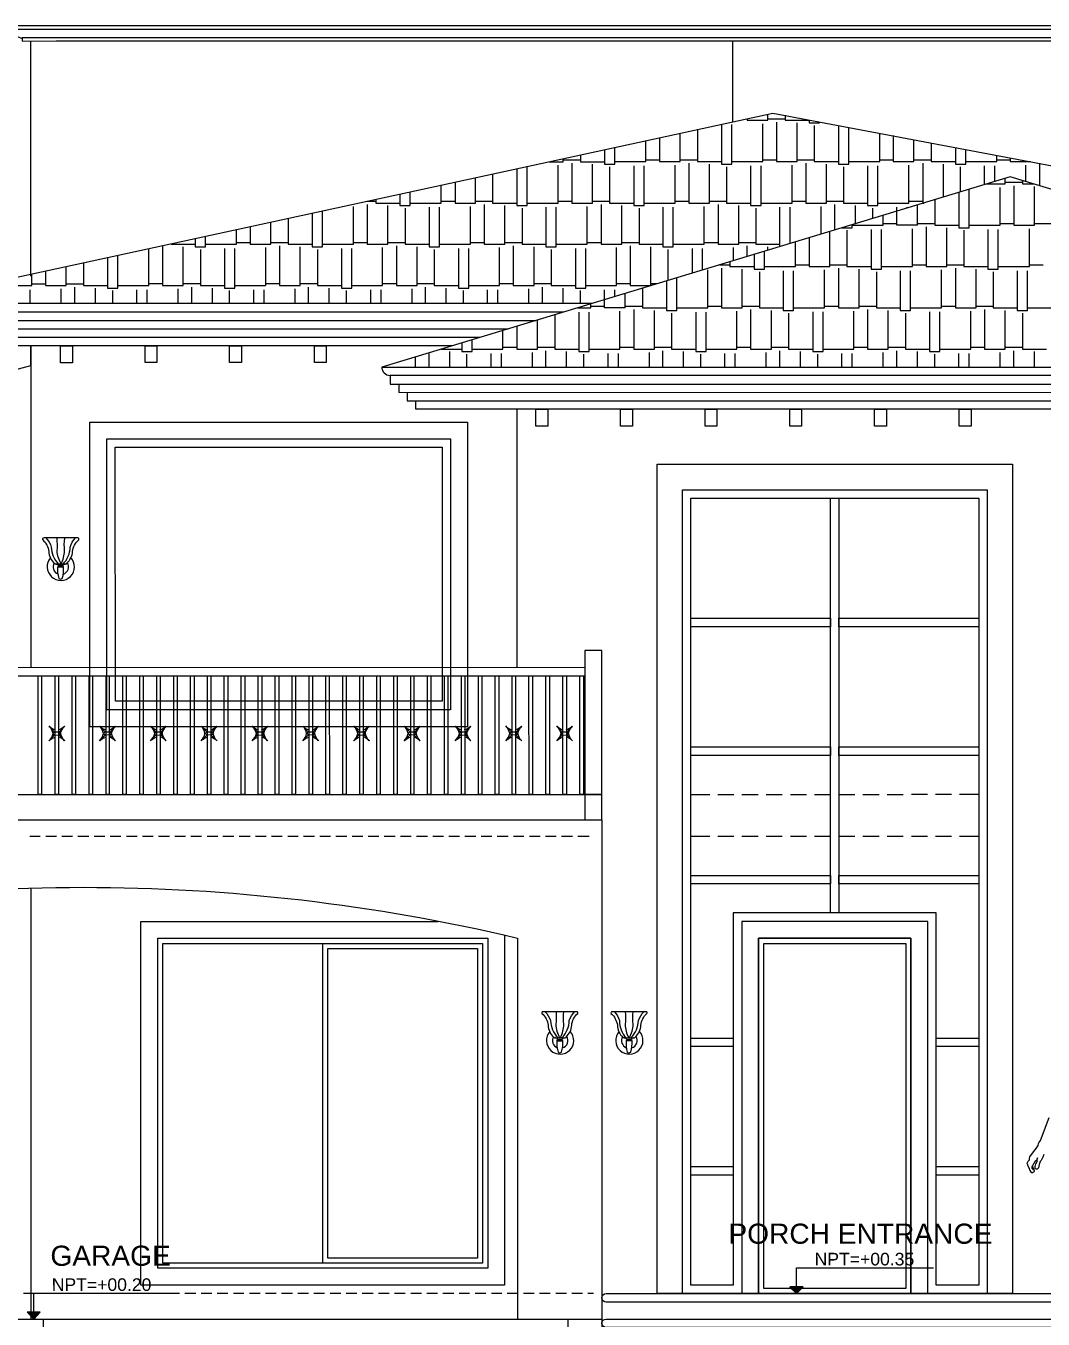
# Model space of a CAD drawing. Header units: metres. Extents: x 14 to 155, y 0 to 125.
# Drawn here: x 131.47 to 137.48, y 114.89 to 122.53 of the extents above; entities that cross this region are included whole.
import ezdxf

# ---------------------------------------------------------------- set-up
doc = ezdxf.new("R2010")
doc.units = ezdxf.units.M
doc.layers.add('PDF2_Geometry', color=7, linetype='Continuous', true_color=0xffbe80)
doc.layers.add('PDF2_Solid Fills', color=7, linetype='Continuous')
doc.layers.add('PDF2_Text', color=255, linetype='Continuous')
doc.styles.add('PDF Arial', font='arial.ttf')

msp = doc.modelspace()

# ---------------------------------------------------------------- linework, layer by layer
at = {"layer": 'PDF2_Geometry', "color": 0, "lineweight": 5}
for points in [[(131.3776, 122.5119), (140.386, 122.5123), (140.386, 122.5326), (131.3776, 122.5323)], [(131.4482, 122.4429), (140.3155, 122.4433), (140.3155, 122.4621), (131.4482, 122.4618)], [(140.9453, 120.4161), (140.9453, 120.4662), (133.6228, 120.4659), (133.6228, 120.4158)], [(131.8477, 120.1917), (134.0787, 120.1918), (134.0788, 118.3917), (131.8478, 118.3916)], [(131.948, 120.093), (133.9784, 120.0931), (133.9784, 118.492), (131.948, 118.4919)], [(135.1988, 119.9427), (137.2981, 119.9428), (137.2983, 115.0423), (135.199, 115.0422)], [(135.3492, 119.7923), (137.1492, 119.7923), (137.1494, 115.0422), (135.3494, 115.0421)], [(135.6988, 115.0422), (136.7986, 115.0423), (136.7985, 117.2418), (135.6987, 117.2418)], [(132.2489, 117.143), (134.1994, 117.143), (134.1995, 115.1926), (132.249, 115.1925)], [(135.799, 115.0422), (136.6983, 115.0423), (136.6982, 117.1432), (135.7989, 117.1432)]]:
    msp.add_lwpolyline(points, close=True, dxfattribs=at)
msp.add_lwpolyline([(131.4482, 122.4618), (140.3147, 122.4637, 0.414211), (140.3656, 122.5123), (131.398, 122.5119, 0.414211)], format="xyb", close=True, dxfattribs=at)
for points in [[(131.4983, 121.0533), (131.4982, 122.4429), (140.2653, 122.4433), (140.2653, 121.2119)], [(140.0663, 122.4433), (131.6486, 122.4429)], [(135.6468, 121.9669), (135.6467, 122.4432)], [(134.8133, 120.8921), (130.6977, 120.8919), (135.8833, 122.017), (141.8461, 120.8924), (139.7577, 120.8923)], [(134.6489, 120.8419), (130.7479, 120.8418), (130.7479, 120.7916)], [(130.7479, 120.7917), (134.4828, 120.7918)], [(130.798, 120.7917), (130.798, 120.7416), (134.3183, 120.7417)], [(130.8481, 120.7416), (130.8481, 120.693), (134.1538, 120.6931)], [(133.9877, 120.6429), (130.8983, 120.6428), (130.8983, 120.693)], [(131.4983, 120.6429), (131.4984, 118.7425)], [(133.6728, 120.4158), (133.6728, 120.3672), (140.8952, 120.3675), (140.8952, 120.416)], [(133.723, 120.3672), (133.723, 120.3171), (140.8466, 120.3173), (140.8466, 120.3675)], [(140.7964, 120.3174), (140.7965, 120.2673), (133.7731, 120.267)], [(133.7731, 120.267), (133.7731, 120.3171)], [(134.3732, 118.7426), (134.3732, 120.2669)], [(128.7428, 114.8915), (128.7427, 117.8416), (134.8731, 117.8418)], [(134.873, 117.8418), (134.8731, 114.8917)], [(131.4984, 117.4375), (131.4985, 114.8917)], [(134.2981, 117.1603), (134.2982, 115.0923), (132.1487, 115.0922), (132.1486, 117.2417), (133.9064, 117.2417)], [(134.8731, 115.0171), (134.8731, 115.0171)], [(123.2281, 114.6923), (128.7428, 114.6926), (128.7428, 114.8915), (134.8731, 114.8917), (134.8731, 114.6928), (145.9495, 114.6932)]]:
    msp.add_lwpolyline(points, dxfattribs=at)
at = {"layer": 'PDF2_Geometry', "color": 0, "lineweight": 0}
for points in [[(135.7314, 121.9841), (135.7314, 121.9747), (135.8536, 121.9747), (135.8536, 122.0107)], [(135.8239, 121.7303), (135.8239, 121.9544)], [(135.8536, 121.9841), (135.9554, 121.9841)], [(135.9037, 121.9637), (135.9037, 121.7303), (136.0259, 121.7303), (136.0259, 121.9591)], [(135.9554, 122.0044), (135.9554, 121.9747), (136.098, 121.9747)], [(136.098, 121.9779), (136.098, 121.9591), (136.1591, 121.9591), (136.1591, 121.9653)], [(135.2129, 121.8713), (135.2129, 121.7303), (135.335, 121.7303), (135.335, 121.8979)], [(135.4368, 121.9198), (135.4369, 121.7303), (135.5795, 121.7303)], [(135.5794, 121.9497), (135.5795, 121.7146), (135.6406, 121.7146)], [(135.6405, 121.7146), (135.6405, 121.9497)], [(136.1277, 121.9434), (136.1277, 121.7303), (136.2703, 121.7303)], [(136.2703, 121.9449), (136.2703, 121.7146), (136.3315, 121.7146), (136.3314, 121.9324)], [(136.3315, 121.7303), (136.5147, 121.7303), (136.5147, 121.8979)], [(136.5946, 121.8839), (136.5946, 121.7303), (136.7168, 121.7303), (136.7168, 121.8604)], [(134.8885, 121.8008), (134.8885, 121.7146), (134.9496, 121.7146), (134.9496, 121.8148)], [(134.9496, 121.7303), (135.1329, 121.7303), (135.1329, 121.854)], [(136.8187, 121.8415), (136.8187, 121.7303), (136.9613, 121.7303)], [(136.9612, 121.8149), (136.9612, 121.7147), (137.0223, 121.7147), (137.0223, 121.8024)], [(134.5611, 121.7302), (134.6442, 121.7302), (134.6442, 121.7491)], [(134.6442, 121.7412), (134.746, 121.7412)], [(134.746, 121.7709), (134.746, 121.7302), (134.8886, 121.7302)], [(135.1329, 121.7412), (135.2128, 121.7412)], [(135.335, 121.7412), (135.4369, 121.7412)], [(135.6405, 121.7303), (135.8238, 121.7303)], [(135.8239, 121.7413), (135.9037, 121.7413)], [(136.0259, 121.7413), (136.1277, 121.7413)], [(136.5147, 121.7413), (136.5946, 121.7413)], [(136.7168, 121.7413), (136.8186, 121.7413)], [(137.0223, 121.7303), (137.2056, 121.7303), (137.2056, 121.7679)], [(137.2056, 121.7413), (137.2855, 121.7413)], [(137.2855, 121.7523), (137.2855, 121.7303), (137.4046, 121.7303)], [(134.2274, 121.6581), (134.2274, 121.4858), (134.37, 121.4858)], [(134.3699, 121.6895), (134.3699, 121.4717), (134.4311, 121.4718), (134.4311, 121.702)], [(134.4311, 121.4858), (134.6144, 121.4858), (134.6143, 121.7099)], [(134.6958, 121.7209), (134.6958, 121.4858), (134.8165, 121.4858), (134.8165, 121.7146)], [(134.9183, 121.7004), (134.9183, 121.4858), (135.0609, 121.4858)], [(135.0609, 121.7052), (135.0609, 121.4718), (135.122, 121.4718)], [(135.1219, 121.4858), (135.3052, 121.4858), (135.3052, 121.7099)], [(135.1219, 121.4718), (135.1219, 121.7052)], [(135.3867, 121.7209), (135.3867, 121.4859), (135.5089, 121.4859)], [(135.509, 121.4859), (135.5089, 121.7146)], [(135.6092, 121.7005), (135.6092, 121.4859), (135.7518, 121.4859)], [(135.7518, 121.7053), (135.7518, 121.4718), (135.8129, 121.4718), (135.8129, 121.7053)], [(135.8129, 121.4859), (135.9962, 121.4859), (135.9962, 121.7099)], [(136.0777, 121.7209), (136.0777, 121.4859), (136.1998, 121.4859), (136.1998, 121.7146)], [(136.3001, 121.7005), (136.3001, 121.4859), (136.4427, 121.4859)], [(136.4426, 121.7053), (136.4427, 121.4718), (136.5038, 121.4718), (136.5038, 121.7053)], [(136.5038, 121.4859), (136.6871, 121.4859), (136.6871, 121.71)], [(136.7685, 121.7209), (136.7685, 121.4859), (136.7748, 121.4859)], [(136.8907, 121.522), (136.8907, 121.7147)], [(136.991, 121.5517), (136.991, 121.7005)], [(137.1335, 121.5956), (137.1335, 121.7053)], [(137.1947, 121.6145), (137.1946, 121.7053)], [(137.3779, 121.6145), (137.3779, 121.71)], [(137.4594, 121.5893), (137.4594, 121.721)], [(133.7402, 121.4858), (133.9235, 121.4858), (133.9235, 121.5923)], [(134.005, 121.6096), (134.005, 121.4858), (134.1256, 121.4858), (134.1256, 121.6362)], [(137.0427, 121.3544), (137.226, 121.3544), (137.226, 121.5785)], [(137.143, 121.5987), (137.2558, 121.5987), (137.2558, 121.6332)], [(137.2558, 121.6082), (137.3576, 121.6082)], [(137.3059, 121.5878), (137.3059, 121.3544), (137.4281, 121.3544), (137.4281, 121.5832)], [(137.3576, 121.6207), (137.3576, 121.5987), (137.4281, 121.5987)], [(133.4832, 121.4967), (133.5365, 121.4968)], [(133.5365, 121.5077), (133.5365, 121.4858), (133.6791, 121.4858)], [(133.6791, 121.5391), (133.6791, 121.4717), (133.7402, 121.4717), (133.7402, 121.5516)], [(133.9235, 121.4968), (134.005, 121.4968)], [(134.1256, 121.4968), (134.2274, 121.4968)], [(134.6144, 121.4968), (134.6958, 121.4968)], [(134.8165, 121.4968), (134.9183, 121.4968)], [(135.3052, 121.4968), (135.3867, 121.4968)], [(135.509, 121.4968), (135.6092, 121.4968)], [(135.9962, 121.4968), (136.0777, 121.4968)], [(136.1998, 121.4969), (136.3001, 121.4969)], [(136.6871, 121.4969), (136.7685, 121.4969)], [(136.839, 121.5063), (136.8391, 121.3544), (136.9817, 121.3544)], [(136.9816, 121.5486), (136.9817, 121.3387), (137.0428, 121.3387)], [(137.0427, 121.3387), (137.0427, 121.5675)], [(133.1605, 121.4262), (133.1605, 121.2273), (133.2216, 121.2273), (133.2216, 121.4404)], [(133.2216, 121.2429), (133.4049, 121.243), (133.4049, 121.4654)], [(133.4864, 121.4764), (133.4864, 121.243), (133.6086, 121.243), (133.6086, 121.4717)], [(133.7104, 121.4561), (133.7104, 121.243), (133.8514, 121.243)], [(133.8514, 121.4608), (133.8514, 121.2273), (133.9125, 121.2273), (133.9125, 121.4608)], [(133.9125, 121.243), (134.0958, 121.243), (134.0958, 121.4655)], [(134.1773, 121.4764), (134.1773, 121.243), (134.2994, 121.243), (134.2994, 121.4717)], [(134.4013, 121.4561), (134.4014, 121.243), (134.5424, 121.243)], [(134.5424, 121.4608), (134.5424, 121.2273), (134.6035, 121.2273)], [(134.6034, 121.243), (134.7867, 121.243), (134.7867, 121.4655)], [(134.6034, 121.2273), (134.6034, 121.4608)], [(134.8681, 121.4765), (134.8682, 121.243), (134.9903, 121.243)], [(134.9904, 121.243), (134.9904, 121.4718)], [(135.0922, 121.4561), (135.0922, 121.243), (135.2332, 121.243)], [(135.2332, 121.4608), (135.2332, 121.2274), (135.2944, 121.2274), (135.2944, 121.4608)], [(135.2944, 121.243), (135.4777, 121.243), (135.4776, 121.4655)], [(135.5591, 121.4765), (135.5591, 121.243), (135.6813, 121.243), (135.6813, 121.4718)], [(135.7831, 121.4561), (135.7831, 121.243), (135.9241, 121.243)], [(135.9241, 121.229), (135.9241, 121.4608)], [(135.9852, 121.2477), (135.9852, 121.4608)], [(136.1685, 121.3026), (136.1685, 121.4655)], [(136.25, 121.3277), (136.25, 121.4765)], [(136.3722, 121.3653), (136.3722, 121.4718)], [(136.474, 121.395), (136.474, 121.4562)], [(136.7371, 121.3544), (136.615, 121.3544), (136.615, 121.4389), (136.615, 121.4609)], [(136.6761, 121.4578), (136.6761, 121.4609)], [(136.7372, 121.3544), (136.7372, 121.475)], [(132.7954, 121.3479), (132.7954, 121.2429), (132.9176, 121.2429)], [(132.9177, 121.2429), (132.9177, 121.373)], [(133.0195, 121.3965), (133.0195, 121.2429), (133.1605, 121.2429)], [(136.2907, 121.3403), (136.2907, 121.3387), (136.3518, 121.3387), (136.3518, 121.359)], [(136.3518, 121.3544), (136.5351, 121.3544), (136.5351, 121.4139)], [(136.5351, 121.3653), (136.615, 121.3653)], [(136.7372, 121.3653), (136.8391, 121.3653)], [(136.7889, 121.345), (136.7889, 121.1115), (136.9111, 121.1116)], [(137.226, 121.3654), (137.3059, 121.3654)], [(137.4281, 121.3654), (137.5299, 121.3654)], [(132.4696, 121.2774), (132.4696, 121.2273), (132.5308, 121.2273)], [(132.5307, 121.2273), (132.5307, 121.2899)], [(132.7141, 121.2429), (132.7141, 121.3291)], [(136.098, 121.2822), (136.098, 121.1115), (136.2202, 121.1115), (136.2202, 121.3183)], [(136.3205, 121.3246), (136.3205, 121.1115), (136.4631, 121.1115)], [(136.463, 121.3292), (136.463, 121.0958), (136.5241, 121.0958), (136.5241, 121.3292)], [(136.5241, 121.1115), (136.7074, 121.1115), (136.7074, 121.334)], [(136.9112, 121.1116), (136.9111, 121.3387)], [(137.0114, 121.3247), (137.0114, 121.1116), (137.154, 121.1116)], [(137.154, 121.3293), (137.154, 121.0958), (137.2151, 121.0958)], [(137.215, 121.1116), (137.3983, 121.1116), (137.3983, 121.334)], [(137.215, 121.0958), (137.215, 121.3293)], [(132.0137, 120.9985), (132.1954, 120.9985), (132.1954, 121.2178)], [(132.2769, 121.2319), (132.2769, 120.9985), (132.3991, 120.9985)], [(132.3286, 121.246), (132.3286, 121.2429), (132.4696, 121.2429)], [(132.3992, 120.9985), (132.3991, 121.2273)], [(132.501, 121.2116), (132.501, 120.9985), (132.6436, 120.9985)], [(132.5307, 121.2429), (132.714, 121.2429)], [(132.6436, 121.2179), (132.6436, 120.9828), (132.7047, 120.9829)], [(132.7046, 120.9829), (132.7046, 121.2179)], [(132.7141, 121.2523), (132.7955, 121.2523)], [(132.8864, 120.9985), (132.8864, 121.2226)], [(132.9177, 121.2523), (133.0195, 121.2523)], [(132.9679, 121.232), (132.9679, 120.9985), (133.09, 120.9985), (133.09, 121.2273)], [(133.1918, 121.2116), (133.1918, 120.9985), (133.3344, 120.9985)], [(133.3344, 121.2179), (133.3344, 120.9829), (133.3956, 120.9829), (133.3956, 121.2179)], [(133.3956, 120.9985), (133.5773, 120.9985), (133.5773, 121.2226)], [(133.4049, 121.2523), (133.4864, 121.2523)], [(133.6086, 121.2523), (133.7104, 121.2523)], [(133.6587, 121.232), (133.6587, 120.9985), (133.7809, 120.9986), (133.7809, 121.2273)], [(133.8827, 121.2117), (133.8827, 120.9986), (134.0253, 120.9986)], [(134.0253, 121.2179), (134.0253, 120.9829), (134.0864, 120.9829), (134.0864, 121.2179)], [(134.0864, 120.9986), (134.2681, 120.9986), (134.2681, 121.2226)], [(134.0958, 121.2524), (134.1773, 121.2524)], [(134.2994, 121.2524), (134.4013, 121.2524)], [(134.3496, 121.232), (134.3496, 120.9986), (134.4718, 120.9986)], [(134.4719, 120.9986), (134.4719, 121.2273)], [(134.5737, 121.2117), (134.5737, 120.9986), (134.7163, 120.9986)], [(134.7162, 121.218), (134.7162, 120.9829), (134.7773, 120.9829), (134.7773, 121.218)], [(134.7867, 121.2524), (134.8682, 121.2524)], [(134.9591, 120.9986), (134.9591, 121.2227)], [(134.9904, 121.2524), (135.0922, 121.2524)], [(135.0405, 121.232), (135.0405, 120.9986), (135.1626, 120.9986)], [(135.1627, 120.9986), (135.1627, 121.2274)], [(135.2646, 121.0284), (135.2646, 121.2117)], [(135.4072, 121.0723), (135.4072, 121.218)], [(135.4682, 121.0911), (135.4682, 121.218)], [(135.4777, 121.2524), (135.5591, 121.2524)], [(135.65, 121.1459), (135.65, 121.2227)], [(135.6813, 121.2524), (135.7831, 121.2524)], [(135.7314, 121.171), (135.7314, 121.2322)], [(135.7721, 121.1835), (135.7721, 121.0958), (135.8333, 121.0958), (135.8333, 121.2008)], [(135.8333, 121.1115), (136.0166, 121.1115), (136.0166, 121.2572)], [(135.8536, 121.207), (135.8536, 121.2274)], [(131.8101, 121.1332), (131.8101, 120.9985), (131.9527, 120.9985)], [(131.9526, 121.1645), (131.9526, 120.9828), (132.0137, 120.9828), (132.0137, 121.1771)], [(135.5669, 121.1209), (135.6295, 121.1209)], [(135.6296, 121.1397), (135.6296, 121.1115), (135.7722, 121.1115)], [(136.0166, 121.1209), (136.098, 121.1209)], [(136.2202, 121.1209), (136.3204, 121.1209)], [(136.7074, 121.1209), (136.7889, 121.1209)], [(136.9112, 121.1209), (137.0114, 121.1209)], [(137.3983, 121.1209), (137.4798, 121.1209)], [(131.3229, 120.9985), (131.5046, 120.9985), (131.5046, 121.0674)], [(131.586, 121.0846), (131.586, 120.9985), (131.7082, 120.9985), (131.7082, 121.1113)], [(135.2536, 121.0253), (135.2536, 120.8514), (135.3147, 120.8514), (135.3147, 121.0441)], [(135.3147, 120.8671), (135.498, 120.8671), (135.498, 121.0912)], [(135.5795, 121.1005), (135.5795, 120.8671), (135.7016, 120.8671), (135.7016, 121.0958)], [(135.8035, 121.0802), (135.8035, 120.8671), (135.9445, 120.8671)], [(135.9445, 121.0849), (135.9445, 120.8514), (136.0056, 120.8514), (136.0056, 121.0849)], [(136.0056, 120.8671), (136.1889, 120.8671), (136.1889, 121.0912)], [(136.2703, 121.1006), (136.2704, 120.8671), (136.3925, 120.8671)], [(136.3926, 120.8671), (136.3926, 121.0959)], [(136.4944, 121.0802), (136.4944, 120.8671), (136.6354, 120.8671)], [(136.6354, 121.0849), (136.6354, 120.8515), (136.6966, 120.8515)], [(136.6965, 120.8671), (136.8798, 120.8671), (136.8798, 121.0912)], [(136.6965, 120.8515), (136.6965, 121.0849)], [(136.9612, 121.1006), (136.9612, 120.8671), (137.0834, 120.8671)], [(137.0835, 120.8671), (137.0835, 121.0959)], [(137.1853, 121.0802), (137.1853, 120.8671), (137.3263, 120.8671)], [(137.3263, 121.0849), (137.3263, 120.8515), (137.3874, 120.8515), (137.3874, 121.0849)], [(137.3874, 120.8672), (137.5707, 120.8672), (137.5707, 121.0912)], [(131.4952, 120.892), (131.4952, 120.9734)], [(131.5046, 121.0094), (131.586, 121.0094)], [(131.6785, 120.892), (131.6785, 120.9781)], [(131.7082, 121.0094), (131.81, 121.0094)], [(131.7583, 120.892), (131.7583, 120.9891)], [(131.8806, 120.892), (131.8806, 120.9828)], [(131.9824, 120.892), (131.9824, 120.9688)], [(132.1249, 120.892), (132.1249, 120.9735)], [(132.1861, 120.892), (132.1861, 120.9735)], [(132.1954, 121.0095), (132.2769, 121.0095)], [(132.3693, 120.892), (132.3693, 120.9782)], [(132.3992, 121.0095), (132.501, 121.0095)], [(132.4492, 120.892), (132.4492, 120.9891)], [(132.5715, 120.892), (132.5715, 120.9828)], [(132.6733, 120.892), (132.6733, 120.9688)], [(132.7046, 120.9985), (132.8863, 120.9985)], [(132.8159, 120.892), (132.8159, 120.9735)], [(132.8769, 120.892), (132.8769, 120.9735)], [(132.8864, 121.0095), (132.9679, 121.0095)], [(133.0603, 120.892), (133.0603, 120.9782)], [(133.09, 121.0095), (133.1918, 121.0095)], [(133.1402, 120.892), (133.1402, 120.9892)], [(133.2624, 120.892), (133.2623, 120.9829)], [(133.3642, 120.892), (133.3642, 120.9688)], [(133.5068, 120.892), (133.5068, 120.9735)], [(133.5679, 120.892), (133.5679, 120.9735)], [(133.5773, 121.0095), (133.6587, 121.0095)], [(133.7512, 120.892), (133.7512, 120.9782)], [(133.7809, 121.0095), (133.8827, 121.0095)], [(133.8311, 120.892), (133.8311, 120.9892)], [(133.9532, 120.8921), (133.9532, 120.9829)], [(134.0551, 120.8921), (134.0551, 120.9688)], [(134.1976, 120.8921), (134.1976, 120.9735)], [(134.2588, 120.8921), (134.2588, 120.9735)], [(134.2681, 121.0095), (134.3496, 121.0095)], [(134.4421, 120.8921), (134.4421, 120.9782)], [(134.4719, 121.0095), (134.5737, 121.0096)], [(134.5219, 120.8921), (134.5219, 120.9892)], [(134.6442, 120.8921), (134.6442, 120.9829)], [(134.746, 120.8921), (134.746, 120.9689)], [(134.7773, 120.9986), (134.959, 120.9986)], [(135.0107, 120.8671), (134.8885, 120.8671), (134.8885, 120.9156), (134.8885, 120.9736)], [(134.9496, 120.9329), (134.9496, 120.9736)], [(134.9591, 121.0096), (135.0406, 121.0096)], [(135.1126, 120.983), (135.1126, 120.8671), (135.2536, 120.8671)], [(135.1627, 121.0096), (135.1987, 121.0096)], [(134.7288, 120.867), (134.8071, 120.8671), (134.8071, 120.8906)], [(135.0108, 120.8671), (135.0108, 120.9516)], [(134.594, 120.8263), (134.594, 120.6226), (134.7366, 120.6226)], [(134.7366, 120.842), (134.7366, 120.6086), (134.7978, 120.6086)], [(134.7977, 120.6086), (134.7977, 120.842)], [(134.8071, 120.8764), (134.8886, 120.8764)], [(134.9795, 120.6226), (134.9795, 120.8467)], [(135.0108, 120.8764), (135.1126, 120.8764)], [(135.0609, 120.8561), (135.0609, 120.6226), (135.1831, 120.6227), (135.1831, 120.8514)], [(135.2849, 120.8358), (135.2849, 120.6227), (135.4275, 120.6227)], [(135.4275, 120.842), (135.4275, 120.6086), (135.4886, 120.6086), (135.4886, 120.842)], [(135.4886, 120.6227), (135.6703, 120.6227), (135.6703, 120.8467)], [(135.498, 120.8765), (135.5795, 120.8765)], [(135.7016, 120.8765), (135.8035, 120.8765)], [(135.7518, 120.8561), (135.7518, 120.6227), (135.874, 120.6227), (135.874, 120.8514)], [(135.9759, 120.8358), (135.9759, 120.6227), (136.1185, 120.6227)], [(136.1184, 120.8421), (136.1184, 120.6086), (136.1795, 120.6086), (136.1795, 120.8421)], [(136.1795, 120.6227), (136.3612, 120.6227), (136.3612, 120.8468)], [(136.1889, 120.8765), (136.2704, 120.8765)], [(136.3926, 120.8765), (136.4944, 120.8765)], [(136.4427, 120.8561), (136.4427, 120.6227), (136.5648, 120.6227)], [(136.5649, 120.6227), (136.5649, 120.8515)], [(136.6668, 120.8358), (136.6668, 120.6227), (136.8094, 120.6227)], [(136.8093, 120.8421), (136.8093, 120.6086), (136.8704, 120.6087), (136.8704, 120.8421)], [(136.8798, 120.8765), (136.9612, 120.8765)], [(137.0522, 120.6227), (137.0522, 120.8468)], [(137.0835, 120.8765), (137.1853, 120.8765)], [(137.1336, 120.8562), (137.1336, 120.6227), (137.2557, 120.6227)], [(137.2558, 120.6227), (137.2558, 120.8515)], [(137.3576, 120.8358), (137.3576, 120.6227), (137.5002, 120.6227)], [(134.1068, 120.6226), (134.2885, 120.6226), (134.2885, 120.7338)], [(134.37, 120.7573), (134.37, 120.6226), (134.4921, 120.6226)], [(134.4922, 120.6226), (134.4922, 120.7949)], [(134.0457, 120.6602), (134.0457, 120.6085), (134.1068, 120.6085), (134.1068, 120.6775)], [(133.7715, 120.5161), (133.7715, 120.5772)], [(133.8514, 120.5161), (133.8514, 120.6007)], [(133.9235, 120.6226), (134.0457, 120.6226)], [(133.9737, 120.5161), (133.9737, 120.6085)], [(134.0755, 120.5161), (134.0755, 120.5929)], [(134.218, 120.5161), (134.218, 120.5976)], [(134.2791, 120.5161), (134.2791, 120.5976)], [(134.2885, 120.6336), (134.37, 120.6336)], [(134.4624, 120.5161), (134.4624, 120.6023)], [(134.4922, 120.6336), (134.594, 120.6336)], [(134.5424, 120.5161), (134.5424, 120.6133)], [(134.6646, 120.5161), (134.6645, 120.6086)], [(134.7664, 120.5161), (134.7664, 120.5929)], [(134.7977, 120.6226), (134.9794, 120.6226)], [(134.909, 120.5161), (134.909, 120.5976)], [(134.97, 120.5161), (134.97, 120.5976)], [(134.9795, 120.6336), (135.0609, 120.6336)], [(135.1534, 120.5161), (135.1534, 120.6023)], [(135.1831, 120.6336), (135.2849, 120.6336)], [(135.2333, 120.5161), (135.2333, 120.6133)], [(135.3554, 120.5162), (135.3554, 120.6086)], [(135.4572, 120.5162), (135.4572, 120.5929)], [(135.5998, 120.5162), (135.5998, 120.5976)], [(135.661, 120.5162), (135.661, 120.5976)], [(135.6703, 120.6336), (135.7518, 120.6336)], [(135.8443, 120.5162), (135.8443, 120.6023)], [(135.874, 120.6336), (135.9758, 120.6337)], [(135.9241, 120.5162), (135.9241, 120.6133)], [(136.0463, 120.5162), (136.0463, 120.6086)], [(136.1482, 120.5162), (136.1482, 120.593)], [(136.2907, 120.5162), (136.2907, 120.5977)], [(136.3518, 120.5162), (136.3518, 120.5977)], [(136.3612, 120.6337), (136.4427, 120.6337)], [(136.5351, 120.5162), (136.5351, 120.6024)], [(136.5649, 120.6337), (136.6668, 120.6337)], [(136.615, 120.5162), (136.615, 120.6133)], [(136.7373, 120.5162), (136.7373, 120.6086)], [(136.8391, 120.5162), (136.8391, 120.593)], [(136.8704, 120.6227), (137.0521, 120.6227)], [(136.9817, 120.5162), (136.9817, 120.5977)], [(137.0427, 120.5162), (137.0427, 120.5977)], [(137.0522, 120.6337), (137.1337, 120.6337)], [(137.226, 120.5162), (137.226, 120.6024)], [(137.2558, 120.6337), (137.3576, 120.6337)], [(137.306, 120.5162), (137.306, 120.6134)], [(137.4281, 120.5162), (137.4281, 120.6087)], [(133.5883, 120.5161), (133.5883, 120.5208)], [(131.7772, 119.507), (131.5751, 119.507)], [(131.6863, 119.3394), (131.666, 119.3394), (131.6581, 119.3363), (131.6926, 119.3363), (131.6863, 119.3394), (131.666, 119.3394)], [(128.8429, 118.7424), (134.7727, 118.7426)], [(128.8429, 118.6923), (134.7727, 118.6925)], [(128.7427, 117.9919), (134.8731, 117.9922)], [(135.3978, 117.892), (135.3978, 117.9922), (135.5106, 117.9922)], [(135.5577, 117.9922), (135.6532, 117.9922)], [(135.7002, 117.9922), (135.7957, 117.9922)], [(135.8444, 117.9922), (135.9384, 117.9922)], [(135.9869, 117.9922), (136.0824, 117.9922)], [(136.1295, 117.9922), (136.225, 117.9922)], [(136.2721, 117.9922), (136.3676, 117.9922)], [(136.4146, 117.9922), (136.5101, 117.9922)], [(136.5588, 117.9922), (136.6528, 117.9922)], [(136.7013, 117.9923), (136.7968, 117.9923)], [(136.8439, 117.9923), (136.9394, 117.9923)], [(136.9865, 117.9923), (137.0993, 117.9923), (137.0993, 117.892)], [(135.5107, 117.7431), (135.3979, 117.7431), (135.3979, 117.8433)], [(137.0993, 117.8435), (137.0993, 117.7433), (136.9865, 117.7433)], [(131.5548, 117.7429), (131.4922, 117.7429)], [(131.6504, 117.743), (131.5877, 117.743)], [(131.7459, 117.743), (131.6817, 117.743)], [(131.8415, 117.743), (131.7773, 117.743)], [(131.9356, 117.743), (131.8729, 117.743)], [(132.0311, 117.743), (131.9685, 117.743)], [(132.1266, 117.743), (132.064, 117.743)], [(132.2222, 117.743), (132.158, 117.743)], [(132.3178, 117.743), (132.2536, 117.743)], [(132.4117, 117.743), (132.3491, 117.743)], [(132.5074, 117.743), (132.4448, 117.743)], [(132.6029, 117.743), (132.5403, 117.743)], [(132.6984, 117.743), (132.6342, 117.743)], [(132.7941, 117.743), (132.7299, 117.743)], [(132.8896, 117.743), (132.8254, 117.743)], [(132.9836, 117.743), (132.921, 117.743)], [(133.0792, 117.743), (133.0166, 117.743)], [(133.1747, 117.743), (133.1105, 117.743)], [(133.2703, 117.743), (133.2061, 117.743)], [(133.3659, 117.743), (133.3017, 117.743)], [(133.4599, 117.743), (133.3973, 117.743)], [(133.5555, 117.743), (133.4928, 117.743)], [(133.651, 117.743), (133.5868, 117.743)], [(133.7466, 117.743), (133.6824, 117.743)], [(133.8422, 117.743), (133.7779, 117.743)], [(133.9362, 117.743), (133.8736, 117.743)], [(134.0317, 117.743), (133.9691, 117.743)], [(134.1273, 117.743), (134.063, 117.743)], [(134.2229, 117.7431), (134.1587, 117.743)], [(134.3184, 117.7431), (134.2542, 117.7431)], [(134.4125, 117.7431), (134.3498, 117.7431)], [(134.508, 117.7431), (134.4454, 117.7431)], [(134.6035, 117.7431), (134.5393, 117.7431)], [(134.6992, 117.7431), (134.6349, 117.7431)], [(134.7978, 117.7431), (134.7304, 117.7431)], [(135.6532, 117.7431), (135.5577, 117.7431)], [(135.7958, 117.7431), (135.7003, 117.7431)], [(135.9383, 117.7431), (135.8443, 117.7431)], [(136.0825, 117.7431), (135.987, 117.7431)], [(136.225, 117.7431), (136.1295, 117.7431)], [(136.3676, 117.7431), (136.2721, 117.7431)], [(136.5102, 117.7431), (136.4147, 117.7431)], [(136.6527, 117.7431), (136.5587, 117.7431)], [(136.7969, 117.7432), (136.7014, 117.7431)], [(136.9394, 117.7432), (136.8439, 117.7432)], [(134.7258, 116.7076), (134.5253, 116.7076)], [(135.1347, 116.7076), (134.9341, 116.7076)], [(134.6365, 116.5414), (134.6145, 116.5414), (134.6067, 116.5367), (134.6428, 116.5367), (134.6365, 116.5414), (134.6145, 116.5414)], [(135.0454, 116.5414), (135.0235, 116.5414), (135.0156, 116.5367), (135.0517, 116.5368), (135.0454, 116.5414), (135.0235, 116.5414)], [(137.4848, 115.8648), (137.4785, 115.8492), (137.4675, 115.8288), (137.4628, 115.8225), (137.4565, 115.8053), (137.4519, 115.7864), (137.4456, 115.7802), (137.444, 115.7771), (137.4393, 115.7771), (137.4362, 115.7787), (137.4346, 115.7802), (137.433, 115.7833), (137.433, 115.7864), (137.433, 115.7943), (137.4346, 115.8006), (137.4362, 115.81), (137.4456, 115.8272), (137.4424, 115.8288), (137.4393, 115.8288), (137.4346, 115.8272), (137.4299, 115.8225), (137.4283, 115.8162), (137.4267, 115.8131), (137.4236, 115.8116), (137.422, 115.81), (137.4205, 115.8053), (137.4189, 115.8006), (137.4174, 115.7974), (137.4174, 115.7943), (137.4189, 115.7864), (137.422, 115.7833), (137.4236, 115.7802), (137.4252, 115.7771), (137.4236, 115.7724), (137.4267, 115.7693), (137.4267, 115.7645), (137.4252, 115.7614), (137.422, 115.7598), (137.4189, 115.7583), (137.4174, 115.7567), (137.4127, 115.7551), (137.4096, 115.7583), (137.4096, 115.7614), (137.4033, 115.7693), (137.4017, 115.7724), (137.4001, 115.7817), (137.3907, 115.7959), (137.3891, 115.799), (137.3891, 115.8037), (137.3891, 115.8053), (137.386, 115.81), (137.3876, 115.8178), (137.3891, 115.8209), (137.3907, 115.824), (137.3954, 115.8288), (137.3986, 115.8335), (137.3986, 115.8366), (137.4001, 115.8429), (137.4017, 115.8507), (137.422, 115.8805), (137.4393, 115.8993), (137.4503, 115.9165), (137.4518, 115.929), (137.4549, 115.9337), (137.4612, 115.9416), (137.4643, 115.9463), (137.5145, 116.0826)], [(137.444, 115.8271), (137.444, 115.8365), (137.4471, 115.8444), (137.4424, 115.8334)], [(137.4236, 115.7724), (137.4205, 115.7771), (137.4174, 115.7787), (137.4158, 115.7817), (137.4158, 115.7864), (137.4143, 115.7896), (137.4158, 115.7927), (137.4174, 115.7974)], [(136.0231, 115.0814), (136.0231, 115.0422), (136.0231, 115.1941), (136.8315, 115.1942)], [(131.5204, 115.0421), (131.4562, 115.0421)], [(131.5158, 114.9324), (131.5158, 114.8917), (131.5158, 115.0452), (132.3242, 115.0452)], [(131.616, 115.0421), (131.5518, 115.0421)], [(131.71, 115.0421), (131.6474, 115.0421)], [(131.8056, 115.0421), (131.743, 115.0421)], [(131.9012, 115.0421), (131.8385, 115.0421)], [(131.9967, 115.0421), (131.9325, 115.0421)], [(132.0922, 115.0421), (132.028, 115.0421)], [(132.1863, 115.0421), (132.1237, 115.0421)], [(132.2818, 115.0421), (132.2192, 115.0421)], [(132.3774, 115.0421), (132.3148, 115.0421)], [(132.473, 115.0421), (132.4088, 115.0421)], [(132.5685, 115.0421), (132.5043, 115.0421)], [(132.6626, 115.0421), (132.5999, 115.0421)], [(132.7581, 115.0421), (132.6955, 115.0421)], [(132.8537, 115.0421), (132.7911, 115.0421)], [(132.9493, 115.0421), (132.885, 115.0421)], [(133.0448, 115.0421), (132.9806, 115.0421)], [(133.1388, 115.0421), (133.0762, 115.0421)], [(133.2344, 115.0421), (133.1717, 115.0421)], [(133.33, 115.0422), (133.2674, 115.0421)], [(133.4255, 115.0422), (133.3613, 115.0422)], [(133.5211, 115.0422), (133.4568, 115.0422)], [(133.6151, 115.0422), (133.5525, 115.0422)], [(133.7106, 115.0422), (133.648, 115.0422)], [(133.8063, 115.0422), (133.7436, 115.0422)], [(133.9018, 115.0422), (133.8376, 115.0422)], [(133.9973, 115.0422), (133.9331, 115.0422)], [(134.0914, 115.0422), (134.0287, 115.0422)], [(134.1869, 115.0422), (134.1243, 115.0422)], [(134.2825, 115.0422), (134.2199, 115.0422)], [(134.3781, 115.0422), (134.3138, 115.0422)], [(134.4736, 115.0422), (134.4094, 115.0422)], [(134.5676, 115.0422), (134.505, 115.0422)], [(134.6632, 115.0422), (134.6005, 115.0422)], [(134.7588, 115.0422), (134.6962, 115.0422)], [(134.823, 115.0422), (134.7901, 115.0422)], [(131.5737, 114.4624), (131.5737, 114.8917)], [(134.6742, 114.4625), (134.6741, 114.8918)]]:
    msp.add_lwpolyline(points, dxfattribs=at)
at = {"layer": 'PDF2_Geometry', "color": 0, "lineweight": 5}
for points in [[(140.997, 120.5164), (137.2855, 121.6411), (133.5726, 120.5161), (140.9955, 120.5164, -0.414211), (140.9445, 120.4678)], [(129.2425, 114.8915), (129.2424, 117.1428, -0.116972), (134.3733, 117.143), (134.3734, 114.8917)], [(138.2211, 114.892), (138.2211, 114.9922), (134.8982, 114.9921, -0.414093), (134.8731, 115.0179, -0.414093), (134.8982, 115.0422), (138.2211, 115.0423, -0.414093), (138.2446, 115.0181, -0.414093), (138.2203, 114.9938)], [(138.9214, 114.693), (138.9214, 114.8418), (134.8982, 114.8417, -0.414093), (134.8731, 114.8675, -0.414093), (134.8982, 114.8917), (138.9214, 114.8919, -0.414093), (138.9449, 114.8676, -0.414093), (138.9206, 114.8433)]]:
    msp.add_lwpolyline(points, format="xyb", dxfattribs=at)
at = {"layer": 'PDF2_Geometry', "color": 0, "lineweight": 0}
for points in [[(131.0565, 120.6428), (131.0957, 120.4752), (131.1301, 120.4831, 0.41412), (131.1897, 120.4439), (131.4983, 120.5254), (131.4983, 120.6429)], [(131.5872, 119.5078, -0.14519), (131.6191, 119.4531, 0.188371), (131.6617, 119.3531)], [(131.6891, 119.3531, 0.188371), (131.7317, 119.4531, -0.14769), (131.7637, 119.5077)], [(131.569, 119.4957, -0.186803), (131.605, 119.4276, 0.193869), (131.638, 119.3558)], [(131.644, 119.3536), (131.7067, 119.3536, 0.198661), (131.7108, 119.357, 0.193869), (131.7458, 119.4276, -0.185583), (131.7817, 119.4958, 0.266525), (131.7826, 119.5034)], [(131.6515, 119.5067, -0.058481), (131.6521, 119.4316, 0.112002), (131.6771, 119.3544, 0.112002), (131.6987, 119.4316, -0.057553), (131.6992, 119.5067)], [(131.6572, 119.3371, 0.097061), (131.6641, 119.268, 0.361607), (131.6846, 119.2683, 0.097061), (131.6919, 119.3371)], [(131.6571, 119.3509, 0.028), (131.6922, 119.3509, 0.125533), (131.6894, 119.3455)], [(131.6637, 118.343, 0.415761), (131.6723, 118.3524), (131.6723, 118.3532, 0.415761), (131.6645, 118.3602), (131.6394, 118.3602), (131.6065, 118.3947, -0.150269), (131.6286, 118.3527)], [(131.6331, 118.3524), (131.6331, 118.3509, -0.415761), (131.6402, 118.3618)], [(131.6981, 118.3089, -0.150269), (131.6753, 118.3527, -0.153492), (131.6989, 118.3947), (131.666, 118.3602)], [(131.905, 118.3091, 0.153492), (131.9278, 118.3522, 0.150269), (131.9051, 118.3959)], [(131.9629, 118.343, 0.415761), (131.9731, 118.3525), (131.9716, 118.3532, 0.415761), (131.9637, 118.3602), (131.9402, 118.3602), (131.9057, 118.3947, 0.131654), (131.9415, 118.374)], [(131.9625, 118.3308, -0.131654), (131.9998, 118.3085), (131.9637, 118.3415), (131.941, 118.343, -0.415761), (131.9324, 118.3525), (131.9324, 118.3509, -0.415761), (131.941, 118.3618)], [(131.9988, 118.309, -0.150269), (131.9761, 118.3527, -0.153492), (131.9998, 118.3947), (131.9653, 118.3602)], [(132.2637, 118.343, 0.415761), (132.2723, 118.3525), (132.2723, 118.3532, 0.415761), (132.2645, 118.3603), (132.2394, 118.3603), (132.2065, 118.3948, -0.150269), (132.2286, 118.3528)], [(132.2331, 118.3525), (132.2331, 118.3509, -0.415761), (132.2402, 118.3618)], [(132.2981, 118.309, -0.150269), (132.2753, 118.3528, -0.153492), (132.2989, 118.3948), (132.266, 118.3603)], [(132.505, 118.3091, 0.153492), (132.5278, 118.3522, 0.150269), (132.5051, 118.3959)], [(132.563, 118.343, 0.415761), (132.5732, 118.3525), (132.5716, 118.3532, 0.415761), (132.5637, 118.3603), (132.5403, 118.3603), (132.5058, 118.3948, 0.131654), (132.5415, 118.374)], [(132.5625, 118.3308, -0.131654), (132.5998, 118.3085), (132.5637, 118.3415), (132.541, 118.343, -0.415761), (132.5324, 118.3525), (132.5324, 118.3509, -0.415761), (132.541, 118.3619)], [(132.5989, 118.309, -0.150269), (132.5762, 118.3528, -0.153492), (132.5998, 118.3948), (132.5653, 118.3603)], [(132.8637, 118.343, 0.415761), (132.8723, 118.3525), (132.8723, 118.3532, 0.415761), (132.8646, 118.3603), (132.8394, 118.3603), (132.8065, 118.3948, -0.150269), (132.8286, 118.3528)], [(132.8331, 118.3525), (132.8331, 118.3509, -0.415761), (132.8403, 118.3619)], [(132.8981, 118.309, -0.150269), (132.8753, 118.3528, -0.153492), (132.899, 118.3948), (132.8661, 118.3603)], [(133.105, 118.3091, 0.153492), (133.1278, 118.3522, 0.150269), (133.1051, 118.3959)], [(133.163, 118.343, 0.415761), (133.1732, 118.3525), (133.1716, 118.3533, 0.415761), (133.1637, 118.3603), (133.1403, 118.3603), (133.1058, 118.3948, 0.131654), (133.1415, 118.3741)], [(133.1625, 118.3308, -0.131654), (133.1998, 118.3085), (133.1637, 118.3415), (133.141, 118.343, -0.415761), (133.1324, 118.3525), (133.1324, 118.3509, -0.415761), (133.141, 118.3619)], [(133.1989, 118.309, -0.150269), (133.1762, 118.3528, -0.153492), (133.1998, 118.3948), (133.1653, 118.3603)], [(133.4637, 118.343, 0.415761), (133.4724, 118.3525), (133.4724, 118.3533, 0.415761), (133.4646, 118.3603), (133.4395, 118.3603), (133.4065, 118.3948, -0.150269), (133.4287, 118.3528)], [(133.4333, 118.3525), (133.4333, 118.3509, -0.415761), (133.4403, 118.3619)], [(133.4981, 118.309, -0.150269), (133.4754, 118.3528, -0.153492), (133.499, 118.3948), (133.4661, 118.3603)], [(133.7051, 118.3091, 0.153492), (133.7278, 118.3522, 0.150269), (133.7052, 118.3959)], [(133.763, 118.3431, 0.415761), (133.7732, 118.3525), (133.7716, 118.3533, 0.415761), (133.7638, 118.3603), (133.7403, 118.3603), (133.7058, 118.3948, 0.131654), (133.7415, 118.3741)], [(133.7625, 118.3309, -0.131654), (133.7998, 118.3086), (133.7638, 118.3416), (133.7411, 118.3431, -0.415761), (133.7324, 118.3525), (133.7324, 118.3509, -0.415761), (133.7411, 118.3619)], [(133.7989, 118.309, -0.150269), (133.7762, 118.3528, -0.153492), (133.7998, 118.3948), (133.7653, 118.3603)], [(134.0639, 118.3431, 0.415761), (134.0724, 118.3525), (134.0724, 118.3533, 0.415761), (134.0646, 118.3603), (134.0396, 118.3603), (134.0067, 118.3948, -0.150269), (134.0287, 118.3528)], [(134.0333, 118.3525), (134.0333, 118.3509, -0.415761), (134.0403, 118.3619)], [(134.0982, 118.309, -0.150269), (134.0754, 118.3528, -0.153492), (134.099, 118.3948), (134.0661, 118.3603)], [(134.3052, 118.3091, 0.153492), (134.328, 118.3523, 0.150269), (134.3052, 118.396)], [(134.363, 118.3431, 0.415761), (134.3732, 118.3526), (134.3717, 118.3533, 0.415761), (134.3638, 118.3603), (134.3403, 118.3603), (134.3058, 118.3948, 0.131654), (134.3416, 118.3741)], [(134.3626, 118.3309, -0.131654), (134.3999, 118.3086), (134.3639, 118.3416), (134.3411, 118.3431, -0.415761), (134.3325, 118.3526), (134.3325, 118.351, -0.415761), (134.3411, 118.3619)], [(134.399, 118.3091, -0.150269), (134.3762, 118.3528, -0.153492), (134.3999, 118.3948), (134.3654, 118.3603)], [(134.6639, 118.3431, 0.415761), (134.6724, 118.3526), (134.6724, 118.3533, 0.415761), (134.6646, 118.3603), (134.6396, 118.3603), (134.6067, 118.3948, -0.150269), (134.6287, 118.3528)], [(134.6333, 118.3526), (134.6333, 118.351, -0.415761), (134.6404, 118.3619)], [(134.6982, 118.3091, -0.150269), (134.6754, 118.3528, -0.153492), (134.6991, 118.3948), (134.6662, 118.3603)], [(131.6058, 118.309, 0.153492), (131.6316, 118.3516, 0.415761), (131.641, 118.3415), (131.666, 118.343), (131.6989, 118.3085, 0.131654), (131.6616, 118.3308)], [(131.6394, 118.343), (131.6065, 118.3085, -0.131654), (131.6422, 118.3308)], [(131.9402, 118.343), (131.9057, 118.3085, -0.131654), (131.9415, 118.3308)], [(132.2058, 118.3091, 0.153492), (132.2316, 118.3516, 0.415761), (132.241, 118.3415), (132.266, 118.343), (132.2989, 118.3085, 0.131654), (132.2616, 118.3308)], [(132.2394, 118.343), (132.2065, 118.3085, -0.131654), (132.2422, 118.3308)], [(132.5403, 118.343), (132.5058, 118.3085, -0.131654), (132.5415, 118.3308)], [(132.8059, 118.3091, 0.153492), (132.8316, 118.3517, 0.415761), (132.841, 118.3415), (132.8661, 118.343), (132.899, 118.3085, 0.131654), (132.8617, 118.3308)], [(132.8394, 118.343), (132.8065, 118.3085, -0.131654), (132.8422, 118.3308)], [(133.1403, 118.343), (133.1058, 118.3085, -0.131654), (133.1415, 118.3308)], [(133.4059, 118.3091, 0.153492), (133.4317, 118.3517, 0.415761), (133.4411, 118.3415), (133.4661, 118.343), (133.499, 118.3085, 0.131654), (133.4617, 118.3309)], [(133.4395, 118.343), (133.4066, 118.3085, -0.131654), (133.4424, 118.3309)], [(133.7403, 118.3431), (133.7058, 118.3086, -0.131654), (133.7415, 118.3309)], [(134.0059, 118.3091, 0.153492), (134.0317, 118.3517, 0.415761), (134.0411, 118.3416), (134.0662, 118.3431), (134.0991, 118.3086, 0.131654), (134.0618, 118.3309)], [(134.0395, 118.3431), (134.0066, 118.3086, -0.131654), (134.0424, 118.3309)], [(134.3403, 118.3431), (134.3058, 118.3086, -0.131654), (134.3416, 118.3309)], [(134.6059, 118.3092, 0.153492), (134.6317, 118.3517, 0.415761), (134.6411, 118.3416), (134.6662, 118.3431), (134.6991, 118.3086, 0.131654), (134.6618, 118.3309)], [(134.6396, 118.3431), (134.6067, 118.3086, -0.131654), (134.6424, 118.3309)], [(134.5176, 116.6977, -0.186803), (134.5551, 116.6281, 0.193869), (134.5881, 116.5563)], [(134.5358, 116.7083, -0.146146), (134.5692, 116.6551, 0.188371), (134.6117, 116.5551)], [(134.5942, 116.554), (134.6568, 116.554, 0.198661), (134.661, 116.5575, 0.193869), (134.6944, 116.6281, -0.185583), (134.7303, 116.6978, 0.266525), (134.7312, 116.7039)], [(134.6017, 116.7088, -0.058481), (134.6007, 116.6321, 0.112002), (134.6222, 116.5549)], [(134.6273, 116.5549, 0.112002), (134.6489, 116.6321, -0.057553), (134.6477, 116.7087)], [(134.6377, 116.5551, 0.188371), (134.6803, 116.6551, -0.14769), (134.7137, 116.7082)], [(134.9265, 116.6977, -0.186803), (134.9641, 116.6282, 0.193869), (134.9971, 116.5563)], [(134.9446, 116.7083, -0.146146), (134.9765, 116.6552, 0.188371), (135.0161, 116.553, 0.028), (135.0513, 116.553)], [(135.0031, 116.554), (135.0657, 116.554, 0.198661), (135.0698, 116.5576, 0.193869), (135.1033, 116.6282, -0.185583), (135.1392, 116.6978, 0.266525), (135.1401, 116.7039)], [(135.0106, 116.7088, -0.058481), (135.0096, 116.6321, 0.112002), (135.0312, 116.5549)], [(135.0362, 116.5549, 0.112002), (135.0577, 116.6321, -0.057553), (135.0567, 116.7087)], [(135.0467, 116.5551, 0.188371), (135.0892, 116.6552, -0.14769), (135.1227, 116.7082)], [(134.6074, 116.5376, 0.097061), (134.6143, 116.4685, 0.361607), (134.6347, 116.4689, 0.097061), (134.642, 116.5377)], [(134.6072, 116.553, 0.028), (134.6424, 116.553, 0.125533), (134.6396, 116.546)], [(135.0163, 116.5376, 0.097061), (135.0231, 116.4685, 0.361607), (135.0437, 116.4689, 0.097061), (135.051, 116.5377)]]:
    msp.add_lwpolyline(points, format="xyb", dxfattribs=at)
for points in [[(131.6738, 120.6429), (131.7443, 120.6429), (131.7443, 120.5426), (131.6738, 120.5426)], [(132.1735, 120.6429), (132.244, 120.6429), (132.244, 120.5427), (132.1735, 120.5427)], [(132.6733, 120.6429), (132.7438, 120.6429), (132.7438, 120.5427), (132.6733, 120.5427)], [(133.1746, 120.6429), (133.2435, 120.6429), (133.2435, 120.5427), (133.1746, 120.5427)], [(134.4829, 120.267), (134.5534, 120.267), (134.5534, 120.1668), (134.4829, 120.1668)], [(134.9826, 120.267), (135.0531, 120.267), (135.0531, 120.1668), (134.9826, 120.1668)], [(135.4839, 120.2671), (135.5528, 120.2671), (135.5528, 120.1668), (135.4839, 120.1668)], [(135.9837, 120.2671), (136.0526, 120.2671), (136.0526, 120.1669), (135.9837, 120.1668)], [(136.4835, 120.2671), (136.554, 120.2671), (136.554, 120.1669), (136.4835, 120.1669)], [(136.9832, 120.2671), (137.0537, 120.2671), (137.0537, 120.1669), (136.9832, 120.1669)], [(131.9981, 120.0428), (133.9282, 120.0429), (133.9283, 118.542), (131.9982, 118.5419)], [(137.0994, 115.0924), (136.8487, 115.0924), (136.8486, 117.2919), (135.6485, 117.2919), (135.6486, 115.0923), (135.398, 115.0923), (135.3978, 119.7421), (137.0992, 119.7422)], [(136.2234, 119.7422), (136.2736, 119.7422), (136.2737, 117.292), (136.2235, 117.292)], [(135.3978, 119.0325), (136.2234, 119.0325), (136.2234, 118.9824), (135.3978, 118.9823)], [(136.2735, 119.0325), (137.0991, 119.0326), (137.0991, 118.9824), (136.2735, 118.9824)], [(134.8729, 118.8429), (134.7727, 118.8429), (134.7727, 117.9922), (134.873, 117.9922)], [(131.5422, 118.6924), (131.5626, 118.6924), (131.5626, 117.9921), (131.5423, 117.9921)], [(131.6426, 118.6924), (131.6629, 118.6924), (131.6629, 117.9921), (131.6426, 117.9921)], [(131.7428, 118.6924), (131.7631, 118.6924), (131.7631, 117.9921), (131.7428, 117.9921)], [(131.8431, 118.6924), (131.8634, 118.6924), (131.8635, 117.9921), (131.8431, 117.9921)], [(131.9433, 118.6924), (131.9622, 118.6924), (131.9622, 117.9921), (131.9433, 117.9921)], [(132.042, 118.6924), (132.0624, 118.6924), (132.0624, 117.9921), (132.0421, 117.9921)], [(132.1423, 118.6924), (132.1626, 118.6924), (132.1626, 117.9921), (132.1423, 117.9921)], [(132.2426, 118.6924), (132.2629, 118.6924), (132.263, 117.9921), (132.2426, 117.9921)], [(132.3428, 118.6924), (132.3631, 118.6924), (132.3632, 117.9921), (132.3428, 117.9921)], [(132.4431, 118.6924), (132.4635, 118.6924), (132.4635, 117.9921), (132.4431, 117.9921)], [(132.5433, 118.6924), (132.5622, 118.6924), (132.5622, 117.9921), (132.5434, 117.9921)], [(132.6421, 118.6924), (132.6624, 118.6924), (132.6624, 117.9921), (132.6421, 117.9921)], [(132.7423, 118.6924), (132.7626, 118.6924), (132.7627, 117.9921), (132.7423, 117.9921)], [(132.8426, 118.6924), (132.863, 118.6924), (132.863, 117.9921), (132.8426, 117.9921)], [(132.9428, 118.6925), (132.9632, 118.6925), (132.9632, 117.9921), (132.9429, 117.9921)], [(133.0431, 118.6925), (133.0635, 118.6925), (133.0635, 117.9921), (133.0432, 117.9921)], [(133.1434, 118.6925), (133.1622, 118.6925), (133.1622, 117.9921), (133.1434, 117.9921)], [(133.2421, 118.6925), (133.2624, 118.6925), (133.2625, 117.9921), (133.2421, 117.9921)], [(133.3423, 118.6925), (133.3627, 118.6925), (133.3627, 117.9921), (133.3423, 117.9921)], [(133.4426, 118.6925), (133.463, 118.6925), (133.463, 117.9921), (133.4427, 117.9921)], [(133.5429, 118.6925), (133.5632, 118.6925), (133.5632, 117.9921), (133.5429, 117.9921)], [(133.6432, 118.6925), (133.6635, 118.6925), (133.6635, 117.9921), (133.6432, 117.9921)], [(133.7434, 118.6925), (133.7622, 118.6925), (133.7623, 117.9921), (133.7434, 117.9921)], [(133.8421, 118.6925), (133.8625, 118.6925), (133.8625, 117.9921), (133.8421, 117.9921)], [(133.9423, 118.6925), (133.9627, 118.6925), (133.9627, 117.9921), (133.9424, 117.9921)], [(134.0427, 118.6925), (134.063, 118.6925), (134.063, 117.9921), (134.0427, 117.9921)], [(134.1429, 118.6925), (134.1632, 118.6925), (134.1633, 117.9922), (134.1429, 117.9922)], [(134.2432, 118.6925), (134.2635, 118.6925), (134.2636, 117.9922), (134.2432, 117.9922)], [(134.3434, 118.6925), (134.3623, 118.6925), (134.3623, 117.9922), (134.3434, 117.9922)], [(134.4421, 118.6925), (134.4625, 118.6925), (134.4625, 117.9922), (134.4422, 117.9922)], [(134.5425, 118.6925), (134.5628, 118.6925), (134.5628, 117.9922), (134.5425, 117.9922)], [(134.6427, 118.6925), (134.663, 118.6925), (134.6631, 117.9922), (134.6427, 117.9922)], [(134.7429, 118.6925), (134.7633, 118.6925), (134.7633, 117.9922), (134.7429, 117.9922)], [(135.3978, 118.2726), (136.2234, 118.2727), (136.2234, 118.2225), (135.3978, 118.2225)], [(136.2736, 118.2727), (137.0991, 118.2727), (137.0992, 118.2225), (136.2736, 118.2225)], [(134.873, 117.9922), (134.7727, 117.9922), (134.7728, 117.8418), (134.873, 117.8418)], [(135.3978, 117.5128), (136.2234, 117.5129), (136.2234, 117.4627), (135.3978, 117.4627)], [(136.2736, 117.5129), (137.0992, 117.5129), (137.0992, 117.4627), (136.2736, 117.4627)], [(135.7989, 117.1431), (136.6982, 117.1431), (136.6983, 115.0422), (135.799, 115.0422)], [(132.2786, 117.1116), (134.1681, 117.1117), (134.1681, 115.2223), (132.2787, 115.2222)], [(133.2233, 117.1117), (134.168, 117.1117), (134.168, 115.2223), (133.2234, 115.2222)], [(133.2531, 117.082), (134.1383, 117.082), (134.1383, 115.2521), (133.2532, 115.2521)], [(135.8287, 117.1118), (136.6685, 117.1118), (136.6686, 115.072), (135.8288, 115.072)], [(135.3979, 116.5524), (135.6486, 116.5524), (135.6486, 116.5023), (135.3979, 116.5023)], [(136.8486, 116.5525), (137.0993, 116.5525), (137.0993, 116.5023), (136.8486, 116.5023)], [(135.3979, 115.7926), (135.6486, 115.7926), (135.6486, 115.7425), (135.3979, 115.7425)], [(136.8486, 115.7927), (137.0993, 115.7927), (137.0993, 115.7425), (136.8486, 115.7425)], [(135.9823, 115.0813), (136.0622, 115.0814), (136.023, 115.0422)], [(136.0231, 115.0423), (136.0623, 115.0814), (135.9824, 115.0814)], [(131.4766, 114.9324), (131.5549, 114.9324), (131.5158, 114.8917)], [(131.5158, 114.8916), (131.5549, 114.9323), (131.4766, 114.9323)]]:
    msp.add_lwpolyline(points, close=True, dxfattribs=at)
at = {"layer": 'PDF2_Geometry', "color": 0, "lineweight": 5}
msp.add_arc((133.6219, 120.5168), 0.0493, 180.00243, 270.00197, dxfattribs=at)
at = {"layer": 'PDF2_Geometry', "color": 0, "lineweight": 0}
for centre, radius, start, end in [((131.6761, 119.3371), 0.0806, 139.30585, 42.25632), ((131.676, 119.3371), 0.046, 150.87029, 247.06074), ((131.6763, 119.3369), 0.046, 288.55666, 31.04368), ((131.6637, 118.4535), 0.0823, 224.88174, 254.8821), ((131.6401, 118.4535), 0.0823, 285.1223, 315.12266), ((131.941, 118.4535), 0.0823, 285.1223, 315.12266), ((132.2638, 118.4535), 0.0823, 224.88174, 254.8821), ((132.2402, 118.4535), 0.0823, 285.1223, 315.12266), ((132.541, 118.4535), 0.0823, 285.1223, 315.12266), ((132.8638, 118.4535), 0.0823, 224.88174, 254.8821), ((132.8403, 118.4535), 0.0823, 285.1223, 315.12266), ((133.141, 118.4535), 0.0823, 285.1223, 315.12266), ((133.4638, 118.4535), 0.0823, 224.88174, 254.8821), ((133.4403, 118.4535), 0.0823, 285.1223, 315.12266), ((133.7411, 118.4535), 0.0823, 285.1223, 315.12266), ((134.0639, 118.4535), 0.0823, 224.88174, 254.8821), ((134.0403, 118.4535), 0.0823, 285.1223, 315.12266), ((134.3411, 118.4536), 0.0823, 285.1223, 315.12266), ((134.6639, 118.4536), 0.0823, 224.88174, 254.8821), ((134.6404, 118.4536), 0.0823, 285.1223, 315.12266), ((134.6263, 116.5375), 0.0806, 139.30585, 42.22264), ((134.6262, 116.5376), 0.046, 150.87029, 247.06074), ((134.6264, 116.5374), 0.046, 288.55666, 31.04368), ((135.0351, 116.5375), 0.0806, 139.30585, 42.22264), ((135.035, 116.5376), 0.046, 150.87029, 247.06074), ((135.0353, 116.5374), 0.046, 288.55666, 31.04368)]:
    msp.add_arc(centre, radius, start, end, dxfattribs=at)
for points in [[(131.5682, 119.5034), (131.567, 119.5012), (131.5671, 119.4985), (131.5684, 119.4962)], [(131.5744, 119.507), (131.5718, 119.507), (131.5695, 119.5056), (131.5682, 119.5034)], [(131.7826, 119.5034), (131.7813, 119.5056), (131.7789, 119.507), (131.7764, 119.507)], [(131.6384, 119.357), (131.6397, 119.3558), (131.6414, 119.3551), (131.6433, 119.3551)], [(131.6478, 119.3536), (131.6428, 119.3527), (131.6467, 119.3516), (131.6571, 119.3509)], [(131.6598, 119.3455), (131.6587, 119.3478), (131.6571, 119.3499), (131.6551, 119.3515)], [(131.6606, 119.3443), (131.6615, 119.3425), (131.663, 119.3411), (131.6647, 119.3402)], [(131.6861, 119.3402), (131.6879, 119.3411), (131.6893, 119.3425), (131.6903, 119.3443)], [(131.6922, 119.3509), (131.7026, 119.3516), (131.7064, 119.3527), (131.7015, 119.3536)], [(134.5183, 116.7039), (134.517, 116.7017), (134.5171, 116.699), (134.5184, 116.6968)], [(134.5244, 116.7076), (134.5219, 116.7076), (134.5196, 116.7061), (134.5183, 116.7039)], [(134.7312, 116.7039), (134.7299, 116.7062), (134.7275, 116.7076), (134.725, 116.7076)], [(134.9272, 116.7039), (134.926, 116.7018), (134.9261, 116.699), (134.9274, 116.6968)], [(134.9334, 116.7076), (134.9309, 116.7076), (134.9285, 116.7062), (134.9272, 116.7039)], [(135.1401, 116.7039), (135.1388, 116.7062), (135.1365, 116.7076), (135.1339, 116.7076)], [(134.5886, 116.5575), (134.5899, 116.5562), (134.5916, 116.5555), (134.5935, 116.5555)], [(134.598, 116.5557), (134.593, 116.5547), (134.5968, 116.5536), (134.6072, 116.553)], [(134.61, 116.5459), (134.6089, 116.5483), (134.6072, 116.5503), (134.6053, 116.5519)], [(134.6092, 116.5463), (134.61, 116.5445), (134.6115, 116.5431), (134.6133, 116.5423)], [(134.6347, 116.5423), (134.6365, 116.5431), (134.6379, 116.5445), (134.6388, 116.5463)], [(134.6424, 116.553), (134.6528, 116.5536), (134.6565, 116.5547), (134.6517, 116.5557)], [(134.9974, 116.5575), (134.9987, 116.5562), (135.0004, 116.5555), (135.0023, 116.5555)], [(135.0068, 116.5557), (135.0018, 116.5547), (135.0057, 116.5536), (135.0161, 116.553)], [(135.0188, 116.5459), (135.0178, 116.5483), (135.0161, 116.5503), (135.0141, 116.5519)], [(135.0181, 116.5463), (135.0189, 116.5445), (135.0204, 116.5431), (135.0222, 116.5423)], [(135.0436, 116.5423), (135.0453, 116.5431), (135.0468, 116.5445), (135.0477, 116.5463)], [(135.0531, 116.552), (135.0512, 116.5504), (135.0495, 116.5484), (135.0484, 116.546)], [(135.0513, 116.553), (135.0617, 116.5536), (135.0654, 116.5548), (135.0605, 116.5557)]]:
    msp.add_open_spline(points, degree=3, dxfattribs=at)
at = {"layer": 'PDF2_Solid Fills', "color": 0, "transparency": 33554559}
for points in [[(135.9823, 115.0813), (136.0231, 115.0422), (136.0622, 115.0814)], [(131.4766, 114.9324), (131.5158, 114.8916), (131.5549, 114.9324)]]:
    msp.add_solid(points, dxfattribs=at)

# ---------------------------------------------------------------- texts
at = {"layer": 'PDF2_Text', "color": 0, "attachment_point": 7, "rotation": 0.0022, "style": 'PDF Arial'}
for s, insert, char_height in [('PORCH ENTRANCE', (135.6204, 115.3351), 0.118948), ('GARAGE', (131.6145, 115.2049), 0.11895), ('NPT=+00.35', (136.1296, 115.2079), 0.07435), ('NPT=+00.20', (131.6223, 115.0572), 0.07435)]:
    msp.add_mtext(s, dxfattribs=dict(at, insert=insert, char_height=char_height))

doc.saveas('drawing.dxf')
